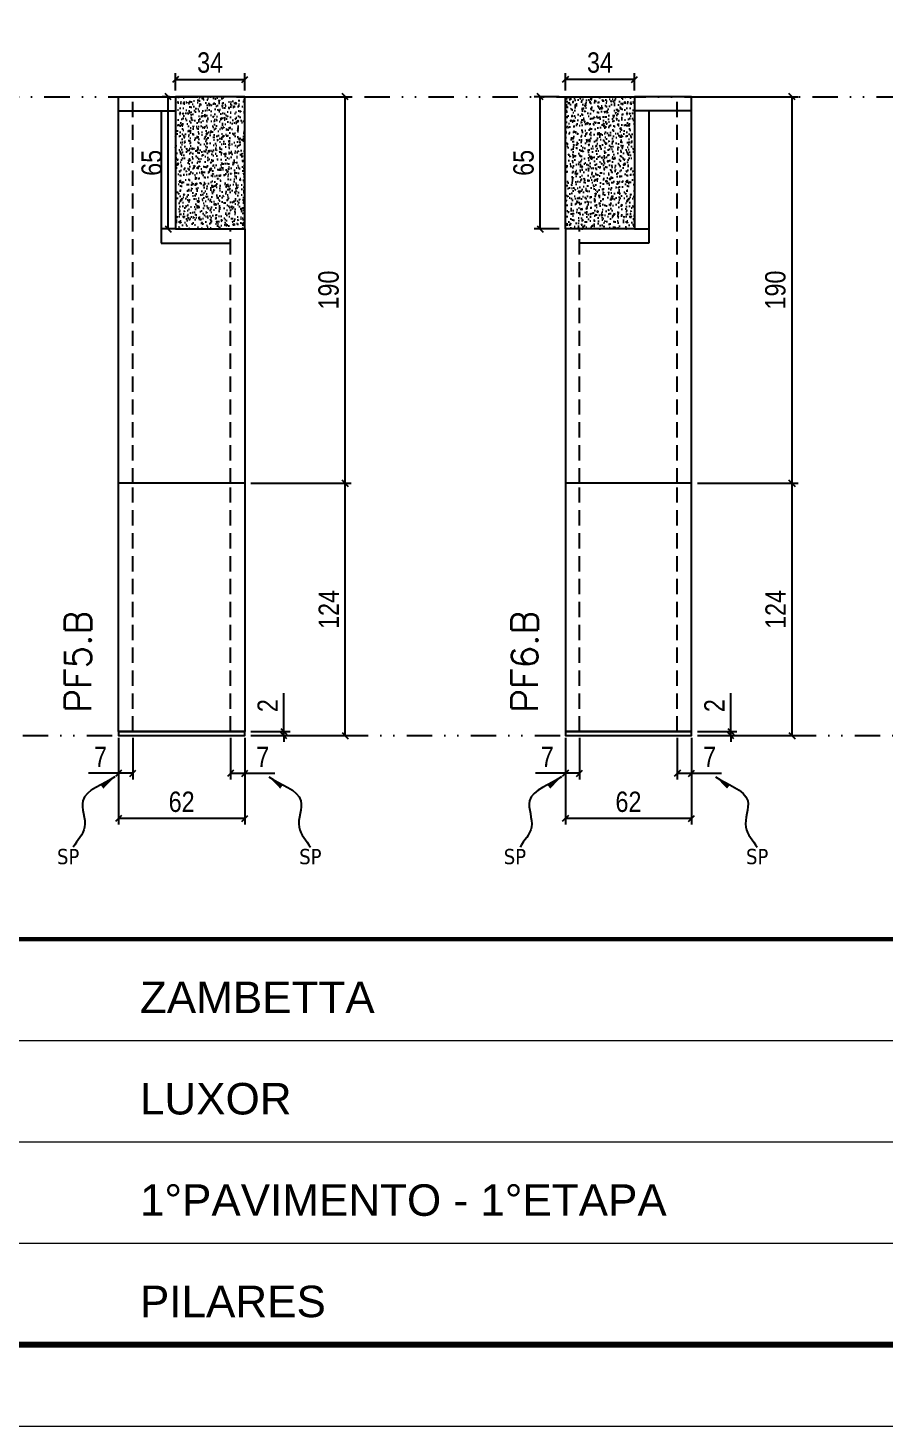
# Model space of a CAD drawing. Extents: x 14400 to 24104, y -21631 to 6985.
# Drawn here: x 18227 to 18648, y -6700 to -6013 of the extents above; entities that cross this region are included whole.
import ezdxf

# ---------------------------------------------------------------- set-up
doc = ezdxf.new("R2010")
doc.units = 0
for name, pattern in [('CONTINUO', [0]), ('DASHED', [0.75, 0.5, -0.25]), ('DIVIDE2', [0.625, 0.25, -0.125, 0, -0.125, 0, -0.125]), ('HIDDEN', [0.375, 0.25, -0.125])]:
    doc.linetypes.add(name, pattern=pattern)
for name, color, linetype in [('COTA', 241, 'Continuous'), ('Nível', 160, 'Continuous'), ('Painéis', 200, 'Continuous'), ('SARR_2.2x7', 40, 'Continuous'), ('texto', 7, 'Continuous')]:
    doc.layers.add(name, color=color, linetype=linetype)
for name, color, linetype, lineweight in [('Folhas', 255, 'Continuous', 9), ('SARRAFO DE PRESSAO', 251, 'DASHED', 9), ('Texto Seção', 7, 'Continuous', 15)]:
    doc.layers.add(name, color=color, linetype=linetype, lineweight=lineweight)
doc.styles.add('ARIAL', font='arial.ttf')
doc.styles.add('COTA TECNICA', font='techl___.ttf', dxfattribs={"height": 10})
doc.styles.add('COTA TECNICA-50', font='techl___.ttf', dxfattribs={"height": 10})
doc.styles.add('REGUA-120', font='ROMANS.shx', dxfattribs={"height": 15})
doc.styles.get("Standard").update_dxf_attribs({"font": 'arial.ttf'})
doc.dimstyles.new('COTA PAINEL-50', dxfattribs={"dimtxt": 10, "dimasz": 3, "dimexe": 3, "dimexo": 3, "dimgap": 3, "dimtad": 1, "dimdec": 1, "dimzin": 12, "dimdsep": 46, "dimtxsty": 'COTA TECNICA-50', "dimblk1": 'OBLIQUE', "dimblk2": 'OBLIQUE', "dimsah": 1, "dimcen": 0.9, "dimclrd": 4, "dimclre": 4, "dimclrt": 240, "dimadec": 1, "dimazin": 3, "dimtfac": 1, "dimtdec": 1, "dimtmove": 0, "dimatfit": 3, "dimfxl": 1, "dimtolj": 1, "dimtzin": 12, "dimarcsym": 0})
doc.dimstyles.new('PAINEL', dxfattribs={"dimtxt": 10, "dimasz": 3, "dimexe": 3, "dimexo": 3, "dimgap": 3, "dimtad": 1, "dimdec": 1, "dimzin": 12, "dimdsep": 46, "dimtxsty": 'COTA TECNICA', "dimblk1": 'OBLIQUE', "dimblk2": 'OBLIQUE', "dimsah": 1, "dimcen": 0.9, "dimclrd": 4, "dimclre": 4, "dimclrt": 240, "dimadec": 1, "dimazin": 3, "dimtfac": 1, "dimtdec": 1, "dimtmove": 0, "dimatfit": 3, "dimfxl": 1, "dimtolj": 1, "dimtzin": 12, "dimarcsym": 0})
doc.dimstyles.get("Standard").update_dxf_attribs({"dimtxt": 0.18, "dimasz": 0.18, "dimexe": 0.18, "dimexo": 0.0625, "dimgap": 0.09, "dimtad": 0, "dimtih": 1, "dimtoh": 1, "dimdec": 4, "dimzin": 0, "dimdsep": 46, "dimtxsty": 'Standard', "dimcen": 0.09, "dimadec": 0, "dimazin": 0, "dimtfac": 1, "dimtdec": 4, "dimtofl": 0, "dimtmove": 0, "dimatfit": 3, "dimfxl": 1, "dimtolj": 1, "dimtzin": 0, "dimarcsym": 0})

# ---------------------------------------------------------------- blocks, each defined once
blk = doc.blocks.new('9999999999')
at = {"color": 30, "linetype": 'CONTINUO'}
for p, q in [((98564.56, 34379.64), (99583.98, 34379.64)), ((98564.56, 34329.83), (99487.98, 34329.83)), ((98564.56, 34280.02), (99487.98, 34280.02))]:
    blk.add_line(p, q, dxfattribs=at)
at = {"color": 30, "linetype": 'CONTINUO', "const_width": 2}
blk.add_lwpolyline([(99583.98, 34230.21), (99583.98, 34414.45, 0.414214), (99568.98, 34429.45), (98228.98, 34429.45, 0.414214), (98213.98, 34414.45), (98213.98, 34245.21, 0.414214), (98228.98, 34230.21), (99583.98, 34230.21)], format="xyb", dxfattribs=at)
at = {"layer": 'Folhas'}
blk.add_lwpolyline([(98138.98, 34190.21), (99623.98, 34190.21), (99623.98, 35240.21), (98138.98, 35240.21)], close=True, dxfattribs=at)
at = {"layer": 'Folhas', "color": 30, "const_width": 3}
blk.add_lwpolyline([(98213.98, 34230.21), (99583.98, 34230.21), (99583.98, 35200.21), (98213.98, 35200.21)], close=True, dxfattribs=at)
at = {"color": 7, "linetype": 'Continuous', "ltscale": 5, "style": 'ARIAL'}
for s, height, p in [('ZAMBETTA', 15.483, (98837.68, 34393.13)), ('LUXOR', 15.483, (98837.68, 34343.32)), ('1°PAVIMENTO - 1°ETAPA', 15.4829, (98837.68, 34293.51)), ('PILARES', 15.483, (98837.68, 34243.7))]:
    blk.add_text(s, height=height, dxfattribs=at).set_placement(p)
blk = doc.blocks.new('_Oblique')
at = {"color": 0, "linetype": 'ByBlock', "lineweight": -2}
blk.add_line((-0.5, -0.5), (0.5, 0.5), dxfattribs=at)
blk = doc.blocks.new('*D2285')
at = {"layer": 'COTA', "color": 4, "lineweight": -2, "transparency": 16777216}
for p, q in [((18491.21, -6361.32), (18491.21, -6403.99)), ((18553.21, -6361.32), (18553.21, -6403.99)), ((18553.21, -6400.99), (18491.21, -6400.99))]:
    blk.add_line(p, q, dxfattribs=at)
at = {"layer": 'Defpoints', "color": 0, "transparency": 16777216}
for p in [(18491.21, -6358.32), (18553.21, -6358.32), (18491.21, -6400.99)]:
    blk.add_point(p, dxfattribs=at)
at = {"layer": 'COTA', "color": 4, "lineweight": -2, "transparency": 16777216, "xscale": 3, "yscale": 3, "zscale": 3, "rotation": 180}
blk.add_blockref('_Oblique', (18491.21, -6400.99), dxfattribs=at)
at = {"layer": 'COTA', "color": 4, "lineweight": -2, "transparency": 16777216, "xscale": 3, "yscale": 3, "zscale": 3}
blk.add_blockref('_Oblique', (18553.21, -6400.99), dxfattribs=at)
at = {"layer": 'COTA', "color": 240, "transparency": 16777216, "insert": (18522.21, -6392.89), "char_height": 10, "attachment_point": 5, "style": 'COTA TECNICA'}
blk.add_mtext('\\A1;62', dxfattribs=at)
blk = doc.blocks.new('*D2286')
at = {"layer": 'COTA', "color": 4, "lineweight": -2, "transparency": 16777216}
for p, q in [((18546.21, -6361.32), (18546.21, -6381.83)), ((18553.21, -6363.32), (18553.21, -6381.83)), ((18546.21, -6378.83), (18553.21, -6378.83)), ((18553.21, -6378.83), (18567.94, -6378.83))]:
    blk.add_line(p, q, dxfattribs=at)
at = {"layer": 'Defpoints', "color": 0, "transparency": 16777216}
for p in [(18546.21, -6358.32), (18553.21, -6360.32), (18553.21, -6378.83)]:
    blk.add_point(p, dxfattribs=at)
at = {"layer": 'COTA', "color": 4, "lineweight": -2, "transparency": 16777216, "xscale": 3, "yscale": 3, "zscale": 3, "rotation": 180}
blk.add_blockref('_Oblique', (18546.21, -6378.83), dxfattribs=at)
at = {"layer": 'COTA', "color": 4, "lineweight": -2, "transparency": 16777216, "xscale": 3, "yscale": 3, "zscale": 3}
blk.add_blockref('_Oblique', (18553.21, -6378.83), dxfattribs=at)
at = {"layer": 'COTA', "color": 240, "transparency": 16777216, "insert": (18562.08, -6370.75), "char_height": 10, "attachment_point": 5, "style": 'COTA TECNICA-50'}
blk.add_mtext('\\A1;7', dxfattribs=at)
blk = doc.blocks.new('*D2287')
at = {"layer": 'COTA', "color": 4, "lineweight": -2, "transparency": 16777216}
for p, q in [((18498.21, -6361.32), (18498.21, -6381.83)), ((18491.21, -6363.32), (18491.21, -6381.83)), ((18491.21, -6378.83), (18476.48, -6378.83)), ((18498.21, -6378.83), (18491.21, -6378.83))]:
    blk.add_line(p, q, dxfattribs=at)
at = {"layer": 'Defpoints', "color": 0, "transparency": 16777216}
for p in [(18491.21, -6360.32), (18498.21, -6358.32), (18491.21, -6378.83)]:
    blk.add_point(p, dxfattribs=at)
at = {"layer": 'COTA', "color": 4, "lineweight": -2, "transparency": 16777216, "xscale": 3, "yscale": 3, "zscale": 3, "rotation": 180}
blk.add_blockref('_Oblique', (18491.21, -6378.83), dxfattribs=at)
at = {"layer": 'COTA', "color": 4, "lineweight": -2, "transparency": 16777216, "xscale": 3, "yscale": 3, "zscale": 3}
blk.add_blockref('_Oblique', (18498.21, -6378.83), dxfattribs=at)
at = {"layer": 'COTA', "color": 240, "transparency": 16777216, "insert": (18482.34, -6370.75), "char_height": 10, "attachment_point": 5, "style": 'COTA TECNICA-50'}
blk.add_mtext('\\A1;7', dxfattribs=at)
blk = doc.blocks.new('*D2307')
at = {"layer": 'COTA', "color": 4, "linetype": 'ByBlock', "lineweight": -2, "transparency": 16777216}
for p, q in [((18556.21, -6236.32), (18605.58, -6236.32)), ((18602.58, -6360.32), (18602.58, -6236.32)), ((18556.21, -6360.32), (18605.58, -6360.32))]:
    blk.add_line(p, q, dxfattribs=at)
at = {"layer": 'Defpoints', "color": 0, "linetype": 'ByBlock', "transparency": 16777216}
for p in [(18553.21, -6236.32), (18602.58, -6236.32), (18553.21, -6360.32)]:
    blk.add_point(p, dxfattribs=at)
at = {"layer": 'COTA', "color": 4, "linetype": 'ByBlock', "lineweight": -2, "transparency": 16777216, "xscale": 3, "yscale": 3, "zscale": 3}
for p, rotation in [((18602.58, -6236.32), 90), ((18602.58, -6360.32), 270)]:
    blk.add_blockref('_Oblique', p, dxfattribs=dict(at, rotation=rotation))
at = {"layer": 'COTA', "color": 240, "linetype": 'ByBlock', "transparency": 16777216, "insert": (18594.5, -6298.32), "char_height": 10, "attachment_point": 5, "rotation": 90, "style": 'COTA TECNICA'}
blk.add_mtext('\\A1;124', dxfattribs=at)
blk = doc.blocks.new('*D2288')
at = {"layer": 'COTA', "color": 4, "lineweight": -2, "transparency": 16777216}
for p, q in [((18572.47, -6358.32), (18572.47, -6339.51)), ((18556.21, -6358.32), (18575.47, -6358.32)), ((18556.21, -6360.32), (18575.47, -6360.32)), ((18572.47, -6360.32), (18572.47, -6358.32)), ((18572.47, -6360.32), (18572.47, -6363.32))]:
    blk.add_line(p, q, dxfattribs=at)
at = {"layer": 'Defpoints', "color": 0, "transparency": 16777216}
for p in [(18553.21, -6358.32), (18553.21, -6360.32), (18572.47, -6360.32)]:
    blk.add_point(p, dxfattribs=at)
at = {"layer": 'COTA', "color": 4, "lineweight": -2, "transparency": 16777216, "xscale": 3, "yscale": 3, "zscale": 3}
for p, rotation in [((18572.47, -6358.32), 270), ((18572.47, -6360.32), 90)]:
    blk.add_blockref('_Oblique', p, dxfattribs=dict(at, rotation=rotation))
at = {"layer": 'COTA', "color": 240, "transparency": 16777216, "insert": (18564.47, -6345.57), "char_height": 10, "attachment_point": 5, "rotation": 90, "style": 'COTA TECNICA-50'}
blk.add_mtext('\\A1;2', dxfattribs=at)
blk = doc.blocks.new('*D2308')
at = {"layer": 'COTA', "color": 4, "linetype": 'ByBlock', "lineweight": -2, "transparency": 16777216}
for p, q in [((18556.21, -6236.32), (18605.58, -6236.32)), ((18602.58, -6360.32), (18602.58, -6236.32)), ((18556.21, -6360.32), (18605.58, -6360.32))]:
    blk.add_line(p, q, dxfattribs=at)
at = {"layer": 'Defpoints', "color": 0, "linetype": 'ByBlock', "transparency": 16777216}
for p in [(18553.21, -6236.32), (18602.58, -6236.32), (18553.21, -6360.32)]:
    blk.add_point(p, dxfattribs=at)
at = {"layer": 'COTA', "color": 4, "linetype": 'ByBlock', "lineweight": -2, "transparency": 16777216, "xscale": 3, "yscale": 3, "zscale": 3}
for p, rotation in [((18602.58, -6236.32), 90), ((18602.58, -6360.32), 270)]:
    blk.add_blockref('_Oblique', p, dxfattribs=dict(at, rotation=rotation))
at = {"layer": 'COTA', "color": 240, "linetype": 'ByBlock', "transparency": 16777216, "insert": (18594.5, -6298.32), "char_height": 10, "attachment_point": 5, "rotation": 90, "style": 'COTA TECNICA'}
blk.add_mtext('\\A1;124', dxfattribs=at)
blk = doc.blocks.new('*D2309')
at = {"layer": 'COTA', "color": 4, "lineweight": -2, "transparency": 16777216}
for p, q in [((18488.21, -6046.32), (18475.81, -6046.32)), ((18478.81, -6111.32), (18478.81, -6046.32)), ((18488.21, -6111.32), (18475.81, -6111.32))]:
    blk.add_line(p, q, dxfattribs=at)
at = {"layer": 'Defpoints', "color": 0, "transparency": 16777216}
for p in [(18478.81, -6046.32), (18491.21, -6046.32), (18491.21, -6111.32)]:
    blk.add_point(p, dxfattribs=at)
at = {"layer": 'COTA', "color": 4, "lineweight": -2, "transparency": 16777216, "xscale": 3, "yscale": 3, "zscale": 3}
for p, rotation in [((18478.81, -6046.32), 90), ((18478.81, -6111.32), 270)]:
    blk.add_blockref('_Oblique', p, dxfattribs=dict(at, rotation=rotation))
at = {"layer": 'COTA', "color": 240, "transparency": 16777216, "insert": (18470.7, -6078.82), "char_height": 10, "attachment_point": 5, "rotation": 90, "style": 'COTA TECNICA'}
blk.add_mtext('\\A1;65', dxfattribs=at)
blk = doc.blocks.new('*D2301')
at = {"layer": 'COTA', "color": 4, "lineweight": -2, "transparency": 16777216}
for p, q in [((18491.21, -6043.32), (18491.21, -6034.82)), ((18525.21, -6037.82), (18491.21, -6037.82)), ((18525.21, -6043.32), (18525.21, -6034.82))]:
    blk.add_line(p, q, dxfattribs=at)
at = {"layer": 'Defpoints', "color": 0, "transparency": 16777216}
for p in [(18491.21, -6037.82), (18491.21, -6046.32), (18525.21, -6046.32)]:
    blk.add_point(p, dxfattribs=at)
at = {"layer": 'COTA', "color": 4, "lineweight": -2, "transparency": 16777216, "xscale": 3, "yscale": 3, "zscale": 3, "rotation": 180}
blk.add_blockref('_Oblique', (18491.21, -6037.82), dxfattribs=at)
at = {"layer": 'COTA', "color": 4, "lineweight": -2, "transparency": 16777216, "xscale": 3, "yscale": 3, "zscale": 3}
blk.add_blockref('_Oblique', (18525.21, -6037.82), dxfattribs=at)
at = {"layer": 'COTA', "color": 240, "transparency": 16777216, "insert": (18508.21, -6029.6), "char_height": 10, "attachment_point": 5, "style": 'COTA TECNICA'}
blk.add_mtext('\\A1;34', dxfattribs=at)
blk = doc.blocks.new('*D2295')
at = {"layer": 'COTA', "color": 4, "lineweight": -2, "transparency": 16777216}
for p, q in [((18271.66, -6361.32), (18271.66, -6403.99)), ((18333.66, -6361.32), (18333.66, -6403.99)), ((18333.66, -6400.99), (18271.66, -6400.99))]:
    blk.add_line(p, q, dxfattribs=at)
at = {"layer": 'Defpoints', "color": 0, "transparency": 16777216}
for p in [(18271.66, -6358.32), (18333.66, -6358.32), (18271.66, -6400.99)]:
    blk.add_point(p, dxfattribs=at)
at = {"layer": 'COTA', "color": 4, "lineweight": -2, "transparency": 16777216, "xscale": 3, "yscale": 3, "zscale": 3, "rotation": 180}
blk.add_blockref('_Oblique', (18271.66, -6400.99), dxfattribs=at)
at = {"layer": 'COTA', "color": 4, "lineweight": -2, "transparency": 16777216, "xscale": 3, "yscale": 3, "zscale": 3}
blk.add_blockref('_Oblique', (18333.66, -6400.99), dxfattribs=at)
at = {"layer": 'COTA', "color": 240, "transparency": 16777216, "insert": (18302.66, -6392.89), "char_height": 10, "attachment_point": 5, "style": 'COTA TECNICA'}
blk.add_mtext('\\A1;62', dxfattribs=at)
blk = doc.blocks.new('*D2296')
at = {"layer": 'COTA', "color": 4, "lineweight": -2, "transparency": 16777216}
for p, q in [((18326.66, -6361.32), (18326.66, -6381.83)), ((18333.66, -6363.32), (18333.66, -6381.83)), ((18326.66, -6378.83), (18333.66, -6378.83)), ((18333.66, -6378.83), (18348.39, -6378.83))]:
    blk.add_line(p, q, dxfattribs=at)
at = {"layer": 'Defpoints', "color": 0, "transparency": 16777216}
for p in [(18326.66, -6358.32), (18333.66, -6360.32), (18333.66, -6378.83)]:
    blk.add_point(p, dxfattribs=at)
at = {"layer": 'COTA', "color": 4, "lineweight": -2, "transparency": 16777216, "xscale": 3, "yscale": 3, "zscale": 3, "rotation": 180}
blk.add_blockref('_Oblique', (18326.66, -6378.83), dxfattribs=at)
at = {"layer": 'COTA', "color": 4, "lineweight": -2, "transparency": 16777216, "xscale": 3, "yscale": 3, "zscale": 3}
blk.add_blockref('_Oblique', (18333.66, -6378.83), dxfattribs=at)
at = {"layer": 'COTA', "color": 240, "transparency": 16777216, "insert": (18342.52, -6370.75), "char_height": 10, "attachment_point": 5, "style": 'COTA TECNICA-50'}
blk.add_mtext('\\A1;7', dxfattribs=at)
blk = doc.blocks.new('*D2297')
at = {"layer": 'COTA', "color": 4, "lineweight": -2, "transparency": 16777216}
for p, q in [((18278.66, -6361.32), (18278.66, -6381.83)), ((18271.66, -6363.32), (18271.66, -6381.83)), ((18271.66, -6378.83), (18256.93, -6378.83)), ((18278.66, -6378.83), (18271.66, -6378.83))]:
    blk.add_line(p, q, dxfattribs=at)
at = {"layer": 'Defpoints', "color": 0, "transparency": 16777216}
for p in [(18271.66, -6360.32), (18278.66, -6358.32), (18271.66, -6378.83)]:
    blk.add_point(p, dxfattribs=at)
at = {"layer": 'COTA', "color": 4, "lineweight": -2, "transparency": 16777216, "xscale": 3, "yscale": 3, "zscale": 3, "rotation": 180}
blk.add_blockref('_Oblique', (18271.66, -6378.83), dxfattribs=at)
at = {"layer": 'COTA', "color": 4, "lineweight": -2, "transparency": 16777216, "xscale": 3, "yscale": 3, "zscale": 3}
blk.add_blockref('_Oblique', (18278.66, -6378.83), dxfattribs=at)
at = {"layer": 'COTA', "color": 240, "transparency": 16777216, "insert": (18262.79, -6370.75), "char_height": 10, "attachment_point": 5, "style": 'COTA TECNICA-50'}
blk.add_mtext('\\A1;7', dxfattribs=at)
blk = doc.blocks.new('*D2313')
at = {"layer": 'COTA', "color": 4, "linetype": 'ByBlock', "lineweight": -2, "transparency": 16777216}
for p, q in [((18336.66, -6236.32), (18386.03, -6236.32)), ((18383.03, -6360.32), (18383.03, -6236.32)), ((18336.66, -6360.32), (18386.03, -6360.32))]:
    blk.add_line(p, q, dxfattribs=at)
at = {"layer": 'Defpoints', "color": 0, "linetype": 'ByBlock', "transparency": 16777216}
for p in [(18333.66, -6236.32), (18383.03, -6236.32), (18333.66, -6360.32)]:
    blk.add_point(p, dxfattribs=at)
at = {"layer": 'COTA', "color": 4, "linetype": 'ByBlock', "lineweight": -2, "transparency": 16777216, "xscale": 3, "yscale": 3, "zscale": 3}
for p, rotation in [((18383.03, -6236.32), 90), ((18383.03, -6360.32), 270)]:
    blk.add_blockref('_Oblique', p, dxfattribs=dict(at, rotation=rotation))
at = {"layer": 'COTA', "color": 240, "linetype": 'ByBlock', "transparency": 16777216, "insert": (18374.95, -6298.32), "char_height": 10, "attachment_point": 5, "rotation": 90, "style": 'COTA TECNICA'}
blk.add_mtext('\\A1;124', dxfattribs=at)
blk = doc.blocks.new('*D2298')
at = {"layer": 'COTA', "color": 4, "lineweight": -2, "transparency": 16777216}
for p, q in [((18352.92, -6358.32), (18352.92, -6339.51)), ((18336.66, -6358.32), (18355.92, -6358.32)), ((18336.66, -6360.32), (18355.92, -6360.32)), ((18352.92, -6360.32), (18352.92, -6358.32)), ((18352.92, -6360.32), (18352.92, -6363.32))]:
    blk.add_line(p, q, dxfattribs=at)
at = {"layer": 'Defpoints', "color": 0, "transparency": 16777216}
for p in [(18333.66, -6358.32), (18333.66, -6360.32), (18352.92, -6360.32)]:
    blk.add_point(p, dxfattribs=at)
at = {"layer": 'COTA', "color": 4, "lineweight": -2, "transparency": 16777216, "xscale": 3, "yscale": 3, "zscale": 3}
for p, rotation in [((18352.92, -6358.32), 270), ((18352.92, -6360.32), 90)]:
    blk.add_blockref('_Oblique', p, dxfattribs=dict(at, rotation=rotation))
at = {"layer": 'COTA', "color": 240, "transparency": 16777216, "insert": (18344.92, -6345.57), "char_height": 10, "attachment_point": 5, "rotation": 90, "style": 'COTA TECNICA-50'}
blk.add_mtext('\\A1;2', dxfattribs=at)
blk = doc.blocks.new('*D2314')
at = {"layer": 'COTA', "color": 4, "linetype": 'ByBlock', "lineweight": -2, "transparency": 16777216}
for p, q in [((18336.66, -6236.32), (18386.03, -6236.32)), ((18383.03, -6360.32), (18383.03, -6236.32)), ((18336.66, -6360.32), (18386.03, -6360.32))]:
    blk.add_line(p, q, dxfattribs=at)
at = {"layer": 'Defpoints', "color": 0, "linetype": 'ByBlock', "transparency": 16777216}
for p in [(18333.66, -6236.32), (18383.03, -6236.32), (18333.66, -6360.32)]:
    blk.add_point(p, dxfattribs=at)
at = {"layer": 'COTA', "color": 4, "linetype": 'ByBlock', "lineweight": -2, "transparency": 16777216, "xscale": 3, "yscale": 3, "zscale": 3}
for p, rotation in [((18383.03, -6236.32), 90), ((18383.03, -6360.32), 270)]:
    blk.add_blockref('_Oblique', p, dxfattribs=dict(at, rotation=rotation))
at = {"layer": 'COTA', "color": 240, "linetype": 'ByBlock', "transparency": 16777216, "insert": (18374.95, -6298.32), "char_height": 10, "attachment_point": 5, "rotation": 90, "style": 'COTA TECNICA'}
blk.add_mtext('\\A1;124', dxfattribs=at)
blk = doc.blocks.new('*D2315')
at = {"layer": 'COTA', "color": 4, "lineweight": -2, "transparency": 16777216}
for p, q in [((18299.66, -6043.32), (18299.66, -6034.82)), ((18299.66, -6037.82), (18333.66, -6037.82)), ((18333.66, -6043.32), (18333.66, -6034.82))]:
    blk.add_line(p, q, dxfattribs=at)
at = {"layer": 'Defpoints', "color": 0, "transparency": 16777216}
for p in [(18333.66, -6037.82), (18299.66, -6046.32), (18333.66, -6046.32)]:
    blk.add_point(p, dxfattribs=at)
at = {"layer": 'COTA', "color": 4, "lineweight": -2, "transparency": 16777216, "xscale": 3, "yscale": 3, "zscale": 3, "rotation": 180}
blk.add_blockref('_Oblique', (18299.66, -6037.82), dxfattribs=at)
at = {"layer": 'COTA', "color": 4, "lineweight": -2, "transparency": 16777216, "xscale": 3, "yscale": 3, "zscale": 3}
blk.add_blockref('_Oblique', (18333.66, -6037.82), dxfattribs=at)
at = {"layer": 'COTA', "color": 240, "transparency": 16777216, "insert": (18316.66, -6029.6), "char_height": 10, "attachment_point": 5, "style": 'COTA TECNICA'}
blk.add_mtext('\\A1;34', dxfattribs=at)
blk = doc.blocks.new('*D2316')
at = {"layer": 'COTA', "color": 4, "lineweight": -2, "transparency": 16777216}
for p, q in [((18336.66, -6046.32), (18386.03, -6046.32)), ((18383.03, -6236.32), (18383.03, -6046.32)), ((18336.66, -6236.32), (18386.03, -6236.32))]:
    blk.add_line(p, q, dxfattribs=at)
at = {"layer": 'Defpoints', "color": 0, "transparency": 16777216}
for p in [(18333.66, -6046.32), (18383.03, -6046.32), (18333.66, -6236.32)]:
    blk.add_point(p, dxfattribs=at)
at = {"layer": 'COTA', "color": 4, "lineweight": -2, "transparency": 16777216, "xscale": 3, "yscale": 3, "zscale": 3}
for p, rotation in [((18383.03, -6046.32), 90), ((18383.03, -6236.32), 270)]:
    blk.add_blockref('_Oblique', p, dxfattribs=dict(at, rotation=rotation))
at = {"layer": 'COTA', "color": 240, "transparency": 16777216, "insert": (18374.9, -6141.32), "char_height": 10, "attachment_point": 5, "rotation": 90, "style": 'COTA TECNICA'}
blk.add_mtext('\\A1;190', dxfattribs=at)
blk = doc.blocks.new('*D2317')
at = {"layer": 'COTA', "color": 4, "lineweight": -2, "transparency": 16777216}
for p, q in [((18296.66, -6046.32), (18293.08, -6046.32)), ((18296.08, -6111.32), (18296.08, -6046.32)), ((18296.66, -6111.32), (18293.08, -6111.32))]:
    blk.add_line(p, q, dxfattribs=at)
at = {"layer": 'Defpoints', "color": 0, "transparency": 16777216}
for p in [(18296.08, -6046.32), (18299.66, -6046.32), (18299.66, -6111.32)]:
    blk.add_point(p, dxfattribs=at)
at = {"layer": 'COTA', "color": 4, "lineweight": -2, "transparency": 16777216, "xscale": 3, "yscale": 3, "zscale": 3}
for p, rotation in [((18296.08, -6046.32), 90), ((18296.08, -6111.32), 270)]:
    blk.add_blockref('_Oblique', p, dxfattribs=dict(at, rotation=rotation))
at = {"layer": 'COTA', "color": 240, "transparency": 16777216, "insert": (18287.97, -6078.82), "char_height": 10, "attachment_point": 5, "rotation": 90, "style": 'COTA TECNICA'}
blk.add_mtext('\\A1;65', dxfattribs=at)
blk = doc.blocks.new('*D2318')
at = {"layer": 'COTA', "color": 4, "lineweight": -2, "transparency": 16777216}
for p, q in [((18556.21, -6046.32), (18605.58, -6046.32)), ((18602.58, -6236.32), (18602.58, -6046.32)), ((18556.21, -6236.32), (18605.58, -6236.32))]:
    blk.add_line(p, q, dxfattribs=at)
at = {"layer": 'Defpoints', "color": 0, "transparency": 16777216}
for p in [(18553.21, -6046.32), (18602.58, -6046.32), (18553.21, -6236.32)]:
    blk.add_point(p, dxfattribs=at)
at = {"layer": 'COTA', "color": 4, "lineweight": -2, "transparency": 16777216, "xscale": 3, "yscale": 3, "zscale": 3}
for p, rotation in [((18602.58, -6046.32), 90), ((18602.58, -6236.32), 270)]:
    blk.add_blockref('_Oblique', p, dxfattribs=dict(at, rotation=rotation))
at = {"layer": 'COTA', "color": 240, "transparency": 16777216, "insert": (18594.45, -6141.32), "char_height": 10, "attachment_point": 5, "rotation": 90, "style": 'COTA TECNICA'}
blk.add_mtext('\\A1;190', dxfattribs=at)

msp = doc.modelspace()

# ---------------------------------------------------------------- hatches: boundary and pattern name
at = {"layer": 'COTA'}
h = msp.add_hatch(dxfattribs=at)
h.set_pattern_fill('AR-CONC', color=256, scale=0.03)
h.set_pattern_definition([(50, (56.6883, -139), (5.4655401, -0.4781726), [0.5715, -6.2865]), (355, (56.6883, -139), (-1.0573026, 5.7317054), [0.4572, -5.0292175]), (100.451445, (57.144, -139.04), (4.4082374, 5.2535326), [0.4857003, -5.3427073]), (46.1842, (56.6883, -137.476), (8.1323712, -1.2612698), [0.85725, -9.42975]), (96.635558, (57.366, -137.581), (7.122124, 7.4227837), [0.7285507, -8.0140682]), (351.18415, (56.688, -137.476), (7.122124, 7.4227837), [0.685799, -7.543792]), (21, (57.4503, -137.857), (4.5484317, -3.0679559), [0.5715, -6.2865]), (326, (57.4503, -137.857), (1.8540609, 5.525639), [0.4572, -5.0292]), (71.451445, (57.8294, -138.1127), (6.4024926, 2.457683), [0.4857003, -5.3426981]), (37.5, (56.6883, -139), (0.0926581, 2.53665117), [0, -4.96824, 0, -5.1054, 0, -5.04825]), (7.5, (56.6883, -139), (2.00458988, 3.00541724), [0, -2.91084, 0, -4.85394, 0, -1.92405]), (327.5, (54.989, -139), (4.06771786, -0.17186232), [0, -1.905, 0, -5.9436, 0, -7.8867]), (317.5, (54.227, -139), (4.44387544, 0.7627947), [0, -2.4765, 0, -3.94716, 0, -5.6007])])
h.paths.add_polyline_path([(18333.66, -6046.32), (18299.66, -6046.32), (18299.66, -6111.32), (18333.66, -6111.32)])
h = msp.add_hatch(dxfattribs=at)
h.set_pattern_fill('AR-CONC', color=256, scale=0.03)
h.set_pattern_definition([(50, (276.2395, -139), (5.4655401, -0.4781726), [0.5715, -6.2865]), (355, (276.2395, -139), (-1.0573026, 5.7317054), [0.4572, -5.0292175]), (100.451445, (276.695, -139.04), (4.4082374, 5.2535326), [0.4857003, -5.3427073]), (46.1842, (276.2395, -137.476), (8.1323712, -1.2612698), [0.85725, -9.42975]), (96.635558, (276.917, -137.581), (7.122124, 7.4227837), [0.7285507, -8.0140682]), (351.18415, (276.2395, -137.476), (7.122124, 7.4227837), [0.685799, -7.543792]), (21, (277.0015, -137.857), (4.5484317, -3.0679559), [0.5715, -6.2865]), (326, (277.0015, -137.857), (1.8540609, 5.525639), [0.4572, -5.0292]), (71.451445, (277.3805, -138.1127), (6.4024926, 2.457683), [0.4857003, -5.3426981]), (37.5, (276.2395, -139), (0.0926581, 2.53665117), [0, -4.96824, 0, -5.1054, 0, -5.04825]), (7.5, (276.2395, -139), (2.00458988, 3.00541724), [0, -2.91084, 0, -4.85394, 0, -1.92405]), (327.5, (274.5402, -139), (4.06771786, -0.17186232), [0, -1.905, 0, -5.9436, 0, -7.8867]), (317.5, (273.7782, -139), (4.44387544, 0.7627947), [0, -2.4765, 0, -3.94716, 0, -5.6007])])
h.paths.add_polyline_path([(18491.21, -6111.32), (18525.21, -6111.32), (18525.21, -6046.32), (18491.21, -6046.32)])

# ---------------------------------------------------------------- linework, layer by layer
for p, q in [((18333.66, -6046.32), (18299.66, -6046.32)), ((18333.66, -6111.32), (18333.66, -6046.32)), ((18491.21, -6111.32), (18491.21, -6046.32)), ((18491.21, -6046.32), (18525.21, -6046.32)), ((18299.66, -6111.32), (18292.66, -6111.32)), ((18292.66, -6111.32), (18292.66, -6118.32)), ((18525.21, -6111.32), (18532.21, -6111.32)), ((18532.21, -6111.32), (18532.21, -6118.32))]:
    msp.add_line(p, q, dxfattribs=at)
at = {"layer": 'Nível', "color": 4, "linetype": 'DIVIDE2', "ltscale": 50}
for p, q in [((18015.03, -6046.32), (19028.47, -6046.32)), ((17658.47, -6360.32), (19028.47, -6360.32))]:
    msp.add_line(p, q, dxfattribs=at)
at = {"layer": 'Painéis'}
for p, q in [((18271.66, -6358.32), (18271.66, -6046.32)), ((18271.66, -6046.32), (18299.66, -6046.32)), ((18299.66, -6046.32), (18299.66, -6111.32)), ((18553.21, -6046.32), (18525.21, -6046.32)), ((18525.21, -6046.32), (18525.21, -6111.32)), ((18553.21, -6358.32), (18553.21, -6046.32)), ((18299.66, -6111.32), (18333.66, -6111.32)), ((18333.66, -6111.32), (18333.66, -6358.32)), ((18491.21, -6111.32), (18491.21, -6358.32)), ((18525.21, -6111.32), (18491.21, -6111.32)), ((18333.66, -6236.32), (18271.66, -6236.32)), ((18553.21, -6236.32), (18491.21, -6236.32)), ((18271.66, -6358.32), (18333.66, -6358.32)), ((18491.21, -6358.32), (18553.21, -6358.32))]:
    msp.add_line(p, q, dxfattribs=at)
for points in [[(18333.66, -6358.32), (18271.66, -6358.32), (18271.66, -6360.32), (18333.66, -6360.32)], [(18553.21, -6358.32), (18491.21, -6358.32), (18491.21, -6360.32), (18553.21, -6360.32)]]:
    msp.add_lwpolyline(points, close=True, dxfattribs=at)
at = {"layer": 'SARR_2.2x7', "linetype": 'HIDDEN', "ltscale": 30}
for p, q in [((18278.66, -6236.32), (18278.66, -6046.32)), ((18546.21, -6236.32), (18546.21, -6046.32)), ((18326.66, -6236.32), (18326.66, -6111.32)), ((18498.21, -6236.32), (18498.21, -6111.32)), ((18278.66, -6358.32), (18278.66, -6236.32)), ((18326.66, -6358.32), (18326.66, -6236.32)), ((18498.21, -6358.32), (18498.21, -6236.32)), ((18546.21, -6358.32), (18546.21, -6236.32))]:
    msp.add_line(p, q, dxfattribs=at)
at = {"layer": 'SARR_2.2x7'}
for p, q in [((18271.66, -6053.32), (18299.66, -6053.32)), ((18292.66, -6053.32), (18292.66, -6111.32)), ((18553.21, -6053.32), (18525.21, -6053.32)), ((18532.21, -6053.32), (18532.21, -6111.32)), ((18292.66, -6118.32), (18326.66, -6118.32)), ((18532.21, -6118.32), (18498.21, -6118.32))]:
    msp.add_line(p, q, dxfattribs=at)

# ---------------------------------------------------------------- block references
at = {"layer": 'SARRAFO DE PRESSAO', "color": 6, "linetype": 'ByBlock'}
msp.add_blockref('9999999999', (-80555.51, -40889.8), dxfattribs=at)

# ---------------------------------------------------------------- texts
at = {"layer": 'texto', "color": 0, "char_height": 7.5, "attachment_point": 5}
for insert in [(18246.88, -6419.81), (18365.91, -6419.81), (18466.43, -6419.81), (18585.46, -6419.81)]:
    msp.add_mtext('{\\fTahoma|b0|i0|c0|p34;\\C4;SP}', dxfattribs=dict(at, insert=insert))
at = {"layer": 'Texto Seção', "char_height": 13, "width": 285.3299, "attachment_point": 7, "rotation": 90, "style": 'REGUA-120'}
for s, insert in [('PF5.B', (18258.19, -6349.06)), ('PF6.B', (18477.74, -6349.06))]:
    msp.add_mtext(s, dxfattribs=dict(at, insert=insert))

# ---------------------------------------------------------------- dimensions: what is measured, and where the dimension line sits
at = {"layer": 'COTA'}
for base, p1, p2, angle, dimstyle, picture, middle in [((18333.66, -6037.82), (18299.66, -6046.32), (18333.66, -6046.32), 180, 'PAINEL', '*D2315', (18316.66, -6029.6)), ((18296.08, -6046.32), (18299.66, -6111.32), (18299.66, -6046.32), 90, 'PAINEL', '*D2317', (18287.97, -6078.82)), ((18383.03, -6046.32), (18333.66, -6236.32), (18333.66, -6046.32), 90, 'PAINEL', '*D2316', (18374.9, -6141.32)), ((18478.81, -6046.32), (18491.21, -6111.32), (18491.21, -6046.32), 90, 'PAINEL', '*D2309', (18470.7, -6078.82)), ((18602.58, -6046.32), (18553.21, -6236.32), (18553.21, -6046.32), 90, 'PAINEL', '*D2318', (18594.45, -6141.32)), ((18271.66, -6378.83), (18278.66, -6358.32), (18271.66, -6360.32), 180, 'COTA PAINEL-50', '*D2297', (18262.79, -6370.75)), ((18491.21, -6378.83), (18498.21, -6358.32), (18491.21, -6360.32), 180, 'COTA PAINEL-50', '*D2287', (18482.34, -6370.75))]:
    dim = msp.add_linear_dim(base=base, p1=p1, p2=p2, angle=angle, dimstyle=dimstyle, dxfattribs=at)
    dim.commit()
    dim.dimension.update_dxf_attribs({"geometry": picture, "text_midpoint": middle})
for base, p1, p2, dimstyle, picture, middle in [((18491.21, -6037.82), (18525.21, -6046.32), (18491.21, -6046.32), 'PAINEL', '*D2301', (18508.21, -6029.6)), ((18333.66, -6378.83), (18326.66, -6358.32), (18333.66, -6360.32), 'COTA PAINEL-50', '*D2296', (18342.52, -6370.75)), ((18553.21, -6378.83), (18546.21, -6358.32), (18553.21, -6360.32), 'COTA PAINEL-50', '*D2286', (18562.08, -6370.75))]:
    dim = msp.add_linear_dim(base=base, p1=p1, p2=p2, dimstyle=dimstyle, dxfattribs=at)
    dim.commit()
    dim.dimension.update_dxf_attribs({"geometry": picture, "text_midpoint": middle})
at = {"layer": 'COTA', "linetype": 'ByBlock'}
for p1, p2, picture, middle in [((18333.66, -6360.32), (18333.66, -6236.32), '*D2313', (18374.95, -6298.32)), ((18333.66, -6360.32), (18333.66, -6236.32), '*D2314', (18374.95, -6298.32)), ((18553.21, -6360.32), (18553.21, -6236.32), '*D2307', (18594.5, -6298.32)), ((18553.21, -6360.32), (18553.21, -6236.32), '*D2308', (18594.5, -6298.32))]:
    dim = msp.add_aligned_dim(p1=p1, p2=p2, distance=-49.37, dimstyle='PAINEL', dxfattribs=at)
    dim.commit()
    dim.dimension.update_dxf_attribs({"geometry": picture, "text_midpoint": middle})
at = {"layer": 'COTA'}
for base, p1, p2, picture, middle in [((18352.92, -6360.32), (18333.66, -6358.32), (18333.66, -6360.32), '*D2298', (18352.92, -6345.57)), ((18572.47, -6360.32), (18553.21, -6358.32), (18553.21, -6360.32), '*D2288', (18572.47, -6345.57))]:
    dim = msp.add_linear_dim(base=base, p1=p1, p2=p2, angle=90, dimstyle='COTA PAINEL-50', dxfattribs=at)
    dim.commit()
    dim.dimension.update_dxf_attribs({"geometry": picture, "text_midpoint": middle, "dimtype": 160})
for base, p1, p2, picture, middle in [((18271.66, -6400.99), (18333.66, -6358.32), (18271.66, -6358.32), '*D2295', (18302.66, -6392.89)), ((18491.21, -6400.99), (18553.21, -6358.32), (18491.21, -6358.32), '*D2285', (18522.21, -6392.89))]:
    dim = msp.add_linear_dim(base=base, p1=p1, p2=p2, angle=180, dimstyle='PAINEL', override={"dimarcsym": 2}, dxfattribs=at)
    dim.commit()
    dim.dimension.update_dxf_attribs({"geometry": picture, "text_midpoint": middle})

# ---------------------------------------------------------------- leaders
at = {"layer": 'COTA', "path_type": 1}
for points in [[(18269.83, -6380.5), (18254.05, -6392.33), (18254.97, -6405.34), (18249.42, -6415.12)], [(18345.49, -6380.5), (18361.27, -6392.33), (18360.35, -6405.34), (18365.9, -6415.12)], [(18489.38, -6380.5), (18473.6, -6392.33), (18474.52, -6405.34), (18468.97, -6415.12)], [(18565.04, -6380.5), (18580.82, -6392.33), (18579.9, -6405.34), (18585.45, -6415.12)]]:
    msp.add_leader(points, dimstyle='Standard', override={"dimasz": 8}, dxfattribs=at)

doc.saveas('drawing.dxf')
